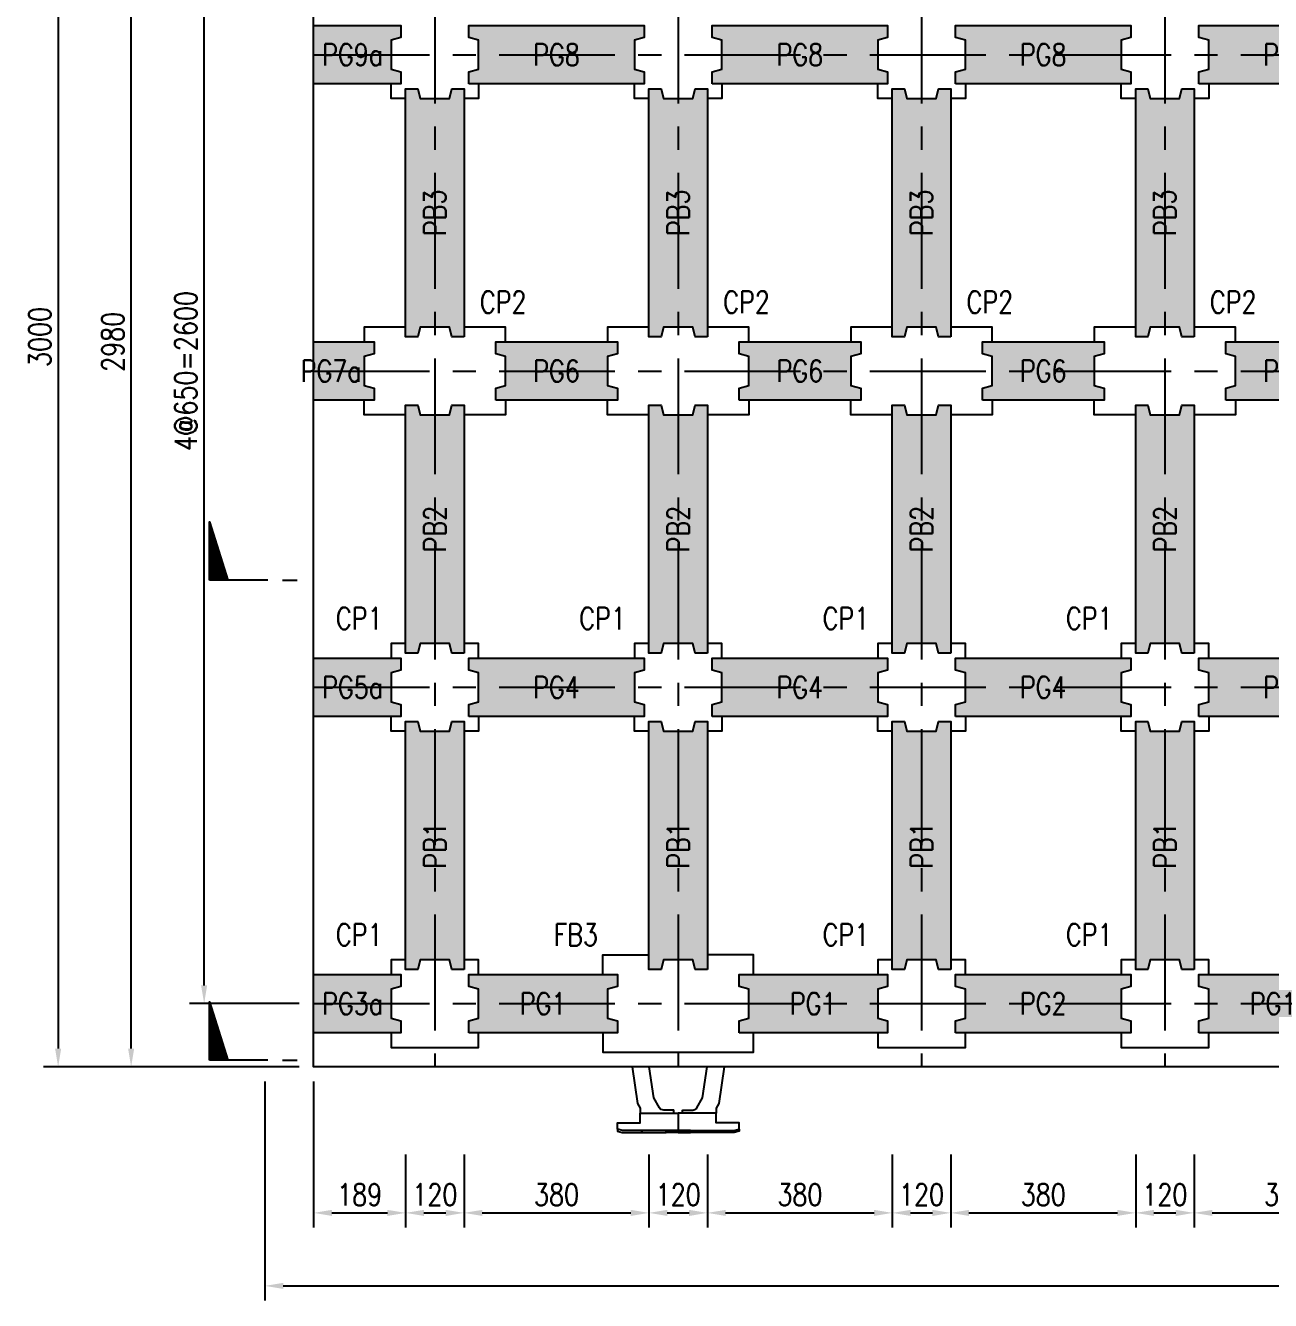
# Model space of a CAD drawing. Extents: x -3697 to 31808, y -9561 to -1274.
# Drawn here: x 14409 to 16967, y -6285 to -3665 of the extents above; entities that cross this region are included whole.
import ezdxf
from ezdxf.enums import TextEntityAlignment as Align

# ---------------------------------------------------------------- set-up
doc = ezdxf.new("R2010")
doc.units = 0
doc.header["$LTSCALE"] = 0.05
doc.linetypes.add('CENTER', pattern=[50.8, 31.75, -6.35, 6.35, -6.35])
doc.linetypes.add('DASHED', pattern=[19.05, 12.7, -6.35])
doc.layers.get('0').update_dxf_attribs({"linetype": 'CONTINUOUS'})
doc.layers.get('Defpoints').update_dxf_attribs({"linetype": 'CONTINUOUS'})
for name, color, linetype in [('DIM_03', 1, 'CONTINUOUS'), ('HB_0', 7, 'CONTINUOUS'), ('HB_DIM', 1, 'CONTINUOUS'), ('場鑄梁', 4, 'CONTINUOUS'), ('場鑄梁_虛線', 4, 'CONTINUOUS'), ('底圖', 7, 'CONTINUOUS'), ('防舷材', 7, 'CONTINUOUS'), ('預鑄梁', 7, 'CONTINUOUS'), ('預鑄梁_HATCH', 253, 'CONTINUOUS'), ('預鑄梁_TXT', 2, 'CONTINUOUS'), ('預鑄梁_外緣', 7, 'CONTINUOUS'), ('預鑄樁帽', 6, 'CONTINUOUS'), ('預鑄樁帽_TXT', 2, 'CONTINUOUS')]:
    doc.layers.add(name, color=color, linetype=linetype)
doc.layers.get('預鑄樁帽').off()
doc.styles.get("Standard").update_dxf_attribs({"font": 'ROMANS.shx', "width": 0.8, "bigfont": 'lchinap.shx'})
doc.styles.add('結構平面-V3$0$STANDARD', font='ROMANS', dxfattribs={"width": 0.8, "bigfont": 'LCHINA.shx'})
doc.dimstyles.new('150cm', dxfattribs={"dimscale": 15, "dimtxt": 3, "dimasz": 2.5, "dimexe": 2, "dimexo": 2, "dimgap": 1, "dimtad": 1, "dimdsep": 46, "dimtxsty": 'Standard', "dimcen": 0, "dimclrt": 2, "dimadec": 0, "dimazin": 0, "dimtfac": 1, "dimtix": 1, "dimtmove": 2, "dimatfit": 3, "dimfxl": 0, "dimtolj": 1, "dimtzin": 0, "dimarcsym": 0})

# ---------------------------------------------------------------- blocks, each defined once
blk = doc.blocks.new('*D51')
at = {"layer": 'Defpoints', "color": 0}
for p in [(14776.1, -3075.3), (15001.1, -3075.3), (15001.1, -5675.3)]:
    blk.add_point(p, dxfattribs=at)
at = {"layer": 'HB_DIM', "color": 0, "lineweight": -2}
for p, q in [((14971.1, -3075.3), (14746.1, -3075.3)), ((14776.1, -5637.8), (14776.1, -3112.8)), ((14971.1, -5675.3), (14746.1, -5675.3))]:
    blk.add_line(p, q, dxfattribs=at)
at = {"layer": 'HB_DIM', "color": 0}
for points in [[(14769.8, -3112.8), (14782.3, -3112.8), (14776.1, -3075.3)], [(14769.8, -5637.8), (14782.3, -5637.8), (14776.1, -5675.3)]]:
    blk.add_solid(points, dxfattribs=at)
at = {"layer": 'HB_DIM', "color": 2, "insert": (14738.6, -4375.3), "char_height": 45, "attachment_point": 5, "rotation": 90}
blk.add_mtext('\\A1;4@650=2600', dxfattribs=at)
blk = doc.blocks.new('*D53')
at = {"layer": 'Defpoints', "color": 0}
for p in [(14626.1, -2825.3), (15000.1, -2825.3), (15001.1, -5805.3)]:
    blk.add_point(p, dxfattribs=at)
at = {"layer": 'HB_DIM', "color": 0, "lineweight": -2}
for p, q in [((14970.1, -2825.3), (14596.1, -2825.3)), ((14626.1, -5767.8), (14626.1, -2862.8)), ((14971.1, -5805.3), (14596.1, -5805.3))]:
    blk.add_line(p, q, dxfattribs=at)
at = {"layer": 'HB_DIM', "color": 0}
for points in [[(14619.8, -2862.8), (14632.3, -2862.8), (14626.1, -2825.3)], [(14619.8, -5767.8), (14632.3, -5767.8), (14626.1, -5805.3)]]:
    blk.add_solid(points, dxfattribs=at)
at = {"layer": 'HB_DIM', "color": 2, "insert": (14588.6, -4315.3), "char_height": 45, "attachment_point": 5, "rotation": 90}
blk.add_mtext('\\A1;2980', dxfattribs=at)
blk = doc.blocks.new('*D55')
at = {"layer": 'Defpoints', "color": 0}
for p in [(15001.1, -2805.3), (14476.1, -5805.3), (15001.1, -5805.3)]:
    blk.add_point(p, dxfattribs=at)
at = {"layer": 'HB_DIM', "color": 0, "lineweight": -2}
for p, q in [((14971.1, -2805.3), (14446.1, -2805.3)), ((14476.1, -2842.8), (14476.1, -5767.8)), ((14971.1, -5805.3), (14446.1, -5805.3))]:
    blk.add_line(p, q, dxfattribs=at)
at = {"layer": 'HB_DIM', "color": 0}
for points in [[(14469.8, -2842.8), (14482.3, -2842.8), (14476.1, -2805.3)], [(14469.8, -5767.8), (14482.3, -5767.8), (14476.1, -5805.3)]]:
    blk.add_solid(points, dxfattribs=at)
at = {"layer": 'HB_DIM', "color": 2, "insert": (14438.6, -4305.3), "char_height": 45, "attachment_point": 5, "rotation": 90}
blk.add_mtext('\\A1;3000', dxfattribs=at)
blk = doc.blocks.new('*D136')
at = {"layer": 'Defpoints', "color": 0}
for p in [(15001.1, -5805.3), (15190.1, -5955.3), (15190.1, -6105.3)]:
    blk.add_point(p, dxfattribs=at)
at = {"layer": 'HB_DIM', "color": 0, "lineweight": -2}
for p, q in [((15001.1, -5835.3), (15001.1, -6135.3)), ((15190.1, -5985.3), (15190.1, -6135.3)), ((15038.6, -6105.3), (15152.6, -6105.3))]:
    blk.add_line(p, q, dxfattribs=at)
at = {"layer": 'HB_DIM', "color": 0}
for points in [[(15038.6, -6099.1), (15038.6, -6111.6), (15001.1, -6105.3)], [(15152.6, -6099.1), (15152.6, -6111.6), (15190.1, -6105.3)]]:
    blk.add_solid(points, dxfattribs=at)
at = {"layer": 'HB_DIM', "color": 2, "insert": (15095.6, -6067.8), "char_height": 45, "attachment_point": 5}
blk.add_mtext('\\A1;189', dxfattribs=at)
blk = doc.blocks.new('*D141')
at = {"layer": 'Defpoints', "color": 0}
for p in [(15190.1, -5955.3), (15310.1, -5955.3), (15310.1, -6105.3)]:
    blk.add_point(p, dxfattribs=at)
at = {"layer": 'HB_DIM', "color": 0, "lineweight": -2}
for p, q in [((15190.1, -5985.3), (15190.1, -6135.3)), ((15310.1, -5985.3), (15310.1, -6135.3)), ((15227.6, -6105.3), (15272.6, -6105.3))]:
    blk.add_line(p, q, dxfattribs=at)
at = {"layer": 'HB_DIM', "color": 0}
for points in [[(15227.6, -6099.1), (15227.6, -6111.6), (15190.1, -6105.3)], [(15272.6, -6099.1), (15272.6, -6111.6), (15310.1, -6105.3)]]:
    blk.add_solid(points, dxfattribs=at)
at = {"layer": 'HB_DIM', "color": 2, "insert": (15250.1, -6067.8), "char_height": 45, "attachment_point": 5}
blk.add_mtext('\\A1;120', dxfattribs=at)
blk = doc.blocks.new('*D142')
at = {"layer": 'Defpoints', "color": 0}
for p in [(15310.1, -5955.3), (15690.1, -5955.3), (15690.1, -6105.3)]:
    blk.add_point(p, dxfattribs=at)
at = {"layer": 'HB_DIM', "color": 0, "lineweight": -2}
for p, q in [((15310.1, -5985.3), (15310.1, -6135.3)), ((15690.1, -5985.3), (15690.1, -6135.3)), ((15347.6, -6105.3), (15652.6, -6105.3))]:
    blk.add_line(p, q, dxfattribs=at)
at = {"layer": 'HB_DIM', "color": 0}
for points in [[(15347.6, -6099.1), (15347.6, -6111.6), (15310.1, -6105.3)], [(15652.6, -6099.1), (15652.6, -6111.6), (15690.1, -6105.3)]]:
    blk.add_solid(points, dxfattribs=at)
at = {"layer": 'HB_DIM', "color": 2, "insert": (15500.1, -6067.8), "char_height": 45, "attachment_point": 5}
blk.add_mtext('\\A1;380', dxfattribs=at)
blk = doc.blocks.new('*D143')
at = {"layer": 'Defpoints', "color": 0}
for p in [(15690.1, -5955.3), (15810.1, -5955.3), (15810.1, -6105.3)]:
    blk.add_point(p, dxfattribs=at)
at = {"layer": 'HB_DIM', "color": 0, "lineweight": -2}
for p, q in [((15690.1, -5985.3), (15690.1, -6135.3)), ((15810.1, -5985.3), (15810.1, -6135.3)), ((15727.6, -6105.3), (15772.6, -6105.3))]:
    blk.add_line(p, q, dxfattribs=at)
at = {"layer": 'HB_DIM', "color": 0}
for points in [[(15727.6, -6099.1), (15727.6, -6111.6), (15690.1, -6105.3)], [(15772.6, -6099.1), (15772.6, -6111.6), (15810.1, -6105.3)]]:
    blk.add_solid(points, dxfattribs=at)
at = {"layer": 'HB_DIM', "color": 2, "insert": (15750.1, -6067.8), "char_height": 45, "attachment_point": 5}
blk.add_mtext('\\A1;120', dxfattribs=at)
blk = doc.blocks.new('*D144')
at = {"layer": 'Defpoints', "color": 0}
for p in [(15810.1, -5955.3), (16190.1, -5955.3), (16190.1, -6105.3)]:
    blk.add_point(p, dxfattribs=at)
at = {"layer": 'HB_DIM', "color": 0, "lineweight": -2}
for p, q in [((15810.1, -5985.3), (15810.1, -6135.3)), ((16190.1, -5985.3), (16190.1, -6135.3)), ((15847.6, -6105.3), (16152.6, -6105.3))]:
    blk.add_line(p, q, dxfattribs=at)
at = {"layer": 'HB_DIM', "color": 0}
for points in [[(15847.6, -6099.1), (15847.6, -6111.6), (15810.1, -6105.3)], [(16152.6, -6099.1), (16152.6, -6111.6), (16190.1, -6105.3)]]:
    blk.add_solid(points, dxfattribs=at)
at = {"layer": 'HB_DIM', "color": 2, "insert": (16000.1, -6067.8), "char_height": 45, "attachment_point": 5}
blk.add_mtext('\\A1;380', dxfattribs=at)
blk = doc.blocks.new('*D145')
at = {"layer": 'Defpoints', "color": 0}
for p in [(16190.1, -5955.3), (16310.1, -5955.3), (16310.1, -6105.3)]:
    blk.add_point(p, dxfattribs=at)
at = {"layer": 'HB_DIM', "color": 0, "lineweight": -2}
for p, q in [((16190.1, -5985.3), (16190.1, -6135.3)), ((16310.1, -5985.3), (16310.1, -6135.3)), ((16227.6, -6105.3), (16272.6, -6105.3))]:
    blk.add_line(p, q, dxfattribs=at)
at = {"layer": 'HB_DIM', "color": 0}
for points in [[(16227.6, -6099.1), (16227.6, -6111.6), (16190.1, -6105.3)], [(16272.6, -6099.1), (16272.6, -6111.6), (16310.1, -6105.3)]]:
    blk.add_solid(points, dxfattribs=at)
at = {"layer": 'HB_DIM', "color": 2, "insert": (16250.1, -6067.8), "char_height": 45, "attachment_point": 5}
blk.add_mtext('\\A1;120', dxfattribs=at)
blk = doc.blocks.new('*D146')
at = {"layer": 'Defpoints', "color": 0}
for p in [(16310.1, -5955.3), (16690.1, -5955.3), (16690.1, -6105.3)]:
    blk.add_point(p, dxfattribs=at)
at = {"layer": 'HB_DIM', "color": 0, "lineweight": -2}
for p, q in [((16310.1, -5985.3), (16310.1, -6135.3)), ((16690.1, -5985.3), (16690.1, -6135.3)), ((16347.6, -6105.3), (16652.6, -6105.3))]:
    blk.add_line(p, q, dxfattribs=at)
at = {"layer": 'HB_DIM', "color": 0}
for points in [[(16347.6, -6099.1), (16347.6, -6111.6), (16310.1, -6105.3)], [(16652.6, -6099.1), (16652.6, -6111.6), (16690.1, -6105.3)]]:
    blk.add_solid(points, dxfattribs=at)
at = {"layer": 'HB_DIM', "color": 2, "insert": (16500.1, -6067.8), "char_height": 45, "attachment_point": 5}
blk.add_mtext('\\A1;380', dxfattribs=at)
blk = doc.blocks.new('*D128')
at = {"layer": 'Defpoints', "color": 0}
for p in [(16690.1, -5955.3), (16810.1, -5955.3), (16810.1, -6105.3)]:
    blk.add_point(p, dxfattribs=at)
at = {"layer": 'HB_DIM', "color": 0, "lineweight": -2}
for p, q in [((16690.1, -5985.3), (16690.1, -6135.3)), ((16810.1, -5985.3), (16810.1, -6135.3)), ((16727.6, -6105.3), (16772.6, -6105.3))]:
    blk.add_line(p, q, dxfattribs=at)
at = {"layer": 'HB_DIM', "color": 0}
for points in [[(16727.6, -6099.1), (16727.6, -6111.6), (16690.1, -6105.3)], [(16772.6, -6099.1), (16772.6, -6111.6), (16810.1, -6105.3)]]:
    blk.add_solid(points, dxfattribs=at)
at = {"layer": 'HB_DIM', "color": 2, "insert": (16750.1, -6067.8), "char_height": 45, "attachment_point": 5}
blk.add_mtext('\\A1;120', dxfattribs=at)
blk = doc.blocks.new('*D129')
at = {"layer": 'Defpoints', "color": 0}
for p in [(16810.1, -5955.3), (17190.1, -5955.3), (17190.1, -6105.3)]:
    blk.add_point(p, dxfattribs=at)
at = {"layer": 'HB_DIM', "color": 0, "lineweight": -2}
for p, q in [((16810.1, -5985.3), (16810.1, -6135.3)), ((17190.1, -5985.3), (17190.1, -6135.3)), ((16847.6, -6105.3), (17152.6, -6105.3))]:
    blk.add_line(p, q, dxfattribs=at)
at = {"layer": 'HB_DIM', "color": 0}
for points in [[(16847.6, -6099.1), (16847.6, -6111.6), (16810.1, -6105.3)], [(17152.6, -6099.1), (17152.6, -6111.6), (17190.1, -6105.3)]]:
    blk.add_solid(points, dxfattribs=at)
at = {"layer": 'HB_DIM', "color": 2, "insert": (17000.1, -6067.8), "char_height": 45, "attachment_point": 5}
blk.add_mtext('\\A1;380', dxfattribs=at)
blk = doc.blocks.new('*D127')
at = {"layer": 'Defpoints', "color": 0}
for p in [(14901.1, -5805.3), (19399.1, -5805.3), (19399.1, -6255.3)]:
    blk.add_point(p, dxfattribs=at)
at = {"layer": 'HB_DIM', "color": 0, "lineweight": -2}
for p, q in [((14901.1, -5835.3), (14901.1, -6285.3)), ((19399.1, -5835.3), (19399.1, -6285.3)), ((14938.6, -6255.3), (19361.6, -6255.3))]:
    blk.add_line(p, q, dxfattribs=at)
at = {"layer": 'HB_DIM', "color": 0}
for points in [[(14938.6, -6249.1), (14938.6, -6261.6), (14901.1, -6255.3)], [(19361.6, -6249.1), (19361.6, -6261.6), (19399.1, -6255.3)]]:
    blk.add_solid(points, dxfattribs=at)
at = {"layer": 'HB_DIM', "color": 2, "insert": (17150.1, -6217.8), "char_height": 45, "attachment_point": 5}
blk.add_mtext('\\A1;4498', dxfattribs=at)
blk = doc.blocks.new('HP1250-flat-1')
at = {"color": 7, "linetype": 'Continuous'}
for points in [[(-0.947, 1.35), (-0.838, 0.601), (-0.78, 0.5), (-0.78, 0.4)], [(0.947, 1.35), (0.838, 0.601), (0.78, 0.5), (0.78, 0.4)]]:
    blk.add_lwpolyline(points, dxfattribs=at)
for points in [[(-0.09, 0.4), (-0.09, 0.457, 0.414214), (-0.095, 0.462), (-0.298, 0.462, -0.272631), (-0.385, 0.512), (-0.5, 0.715), (-0.594, 1.35)], [(0.09, 0.4), (0.09, 0.457, -0.414214), (0.095, 0.462), (0.298, 0.462, 0.272631), (0.385, 0.512), (0.5, 0.715), (0.594, 1.35)]]:
    blk.add_lwpolyline(points, format="xyb", dxfattribs=at)
for points in [[(0, 0.4), (0, 0.04), (-1.144, 0.04), (-1.25, 0.072), (-1.25, 0.2), (-0.78, 0.2), (-0.78, 0.4)], [(0, 0.4), (0, 0.04), (1.144, 0.04), (1.25, 0.072), (1.25, 0.2), (0.78, 0.2), (0.78, 0.4)], [(-1.15, 0), (-0.75, 0), (-0.75, 0.04), (-1.144, 0.04), (-1.25, 0.072), (-1.25, 0.03)], [(-0.75, 0.04), (-0.75, 0), (-0.25, 0), (-0.25, 0.04)], [(0, 0.04), (0, 0), (-0.25, 0), (-0.25, 0.04)], [(0, 0.04), (0, 0), (0.25, 0), (0.25, 0.04)], [(0.75, 0.04), (0.75, 0), (0.25, 0), (0.25, 0.04)], [(1.15, 0), (0.75, 0), (0.75, 0.04), (1.144, 0.04), (1.25, 0.072), (1.25, 0.03)]]:
    blk.add_lwpolyline(points, close=True, dxfattribs=at)
blk = doc.blocks.new('PG1')
at = {"layer": '預鑄梁_HATCH'}
blk.add_hatch(color=256, dxfattribs=at).paths.add_polyline_path([(0, 25), (0, 0), (305, 0), (305, 25), (285, 30), (285, 90), (305, 95), (305, 120), (0, 120), (0, 95), (20, 90), (20, 30)])
at = {"layer": '預鑄梁', "linetype": 'DASHED', "ltscale": 50}
blk.add_lwpolyline([(0, 0), (0, 25), (20, 30), (20, 90), (0, 95), (0, 120), (305, 120), (305, 95), (285, 90), (285, 30), (305, 25), (305, 0), (0, 0)], dxfattribs=at)
at = {"layer": '預鑄梁_外緣'}
blk.add_lwpolyline([(0, 0), (0, 25), (20, 30), (20, 90), (0, 95), (0, 120), (305, 120), (305, 95), (285, 90), (285, 30), (305, 25), (305, 0), (0, 0)], dxfattribs=at)
at = {"layer": '預鑄梁_TXT', "linetype": 'Continuous', "style": '結構平面-V3$0$STANDARD', "width": 0.8}
blk.add_text('PG1', height=45, rotation=0, dxfattribs=at).set_placement((152.5, 60), align=Align.MIDDLE)
blk = doc.blocks.new('PG2')
at = {"layer": '預鑄梁_HATCH'}
blk.add_hatch(color=256, dxfattribs=at).paths.add_polyline_path([(0, 25), (0, 0), (360, 0), (360, 25), (340, 30), (340, 90), (360, 95), (360, 120), (0, 120), (0, 95), (20, 90), (20, 30)])
at = {"layer": '預鑄梁', "linetype": 'DASHED', "ltscale": 50}
blk.add_lwpolyline([(0, 0), (0, 25), (20, 30), (20, 90), (0, 95), (0, 120), (360, 120), (360, 95), (340, 90), (340, 30), (360, 25), (360, 0), (0, 0)], dxfattribs=at)
at = {"layer": '預鑄梁_外緣'}
blk.add_lwpolyline([(0, 0), (0, 25), (20, 30), (20, 90), (0, 95), (0, 120), (360, 120), (360, 95), (340, 90), (340, 30), (360, 25), (360, 0), (0, 0)], dxfattribs=at)
at = {"layer": '預鑄梁_TXT', "linetype": 'Continuous', "style": '結構平面-V3$0$STANDARD', "width": 0.8}
blk.add_text('PG2', height=45, rotation=0, dxfattribs=at).set_placement((180, 60), align=Align.MIDDLE)
blk = doc.blocks.new('PG3a')
at = {"layer": '預鑄梁_HATCH'}
blk.add_hatch(color=256, dxfattribs=at).paths.add_polyline_path([(0, 120), (0, 0), (179, 0), (179, 25), (159, 30), (159, 90), (179, 95), (179, 120)])
at = {"layer": '預鑄梁', "linetype": 'DASHED', "ltscale": 50}
blk.add_lwpolyline([(0, 0), (0, 120), (179, 120), (179, 95), (159, 90), (159, 30), (179, 25), (179, 0)], close=True, dxfattribs=at)
at = {"layer": '預鑄梁_外緣'}
blk.add_lwpolyline([(0, 0), (0, 120), (179, 120), (179, 95), (159, 90), (159, 30), (179, 25), (179, 0)], close=True, dxfattribs=at)
at = {"layer": '預鑄梁_TXT', "linetype": 'Continuous', "style": '結構平面-V3$0$STANDARD', "width": 0.8}
blk.add_text('PG3a', height=45, rotation=0, dxfattribs=at).set_placement((80.1, 60), align=Align.MIDDLE)
blk = doc.blocks.new('PG4')
at = {"layer": '預鑄梁_HATCH'}
blk.add_hatch(color=256, dxfattribs=at).paths.add_polyline_path([(0, 25), (0, 0), (360, 0), (360, 25), (340, 30), (340, 90), (360, 95), (360, 120), (0, 120), (0, 95), (20, 90), (20, 30)])
at = {"layer": '預鑄梁', "linetype": 'DASHED', "ltscale": 50}
blk.add_lwpolyline([(0, 0), (0, 25), (20, 30), (20, 90), (0, 95), (0, 120), (360, 120), (360, 95), (340, 90), (340, 30), (360, 25), (360, 0), (0, 0)], dxfattribs=at)
at = {"layer": '預鑄梁_外緣'}
blk.add_lwpolyline([(0, 0), (0, 25), (20, 30), (20, 90), (0, 95), (0, 120), (360, 120), (360, 95), (340, 90), (340, 30), (360, 25), (360, 0), (0, 0)], dxfattribs=at)
at = {"layer": '預鑄梁_TXT', "linetype": 'Continuous', "style": '結構平面-V3$0$STANDARD', "width": 0.8}
blk.add_text('PG4', height=45, rotation=0, dxfattribs=at).set_placement((180, 60), align=Align.MIDDLE)
blk = doc.blocks.new('PG5a')
at = {"layer": '預鑄梁_HATCH'}
blk.add_hatch(color=256, dxfattribs=at).paths.add_polyline_path([(0, 120), (0, 0), (179, 0), (179, 25), (159, 30), (159, 90), (179, 95), (179, 120)])
at = {"layer": '預鑄梁', "linetype": 'DASHED', "ltscale": 50}
blk.add_lwpolyline([(0, 0), (0, 120), (179, 120), (179, 95), (159, 90), (159, 30), (179, 25), (179, 0)], close=True, dxfattribs=at)
at = {"layer": '預鑄梁_外緣'}
blk.add_lwpolyline([(0, 0), (0, 120), (179, 120), (179, 95), (159, 90), (159, 30), (179, 25), (179, 0)], close=True, dxfattribs=at)
at = {"layer": '預鑄梁_TXT', "linetype": 'Continuous', "style": '結構平面-V3$0$STANDARD', "width": 0.8}
blk.add_text('PG5a', height=45, rotation=0, dxfattribs=at).set_placement((80.1, 60), align=Align.MIDDLE)
blk = doc.blocks.new('PG6')
at = {"layer": '預鑄梁_HATCH'}
blk.add_hatch(color=256, dxfattribs=at).paths.add_polyline_path([(250, 0), (250, 25), (230, 30), (230, 90), (250, 95), (250, 120), (0, 120), (0, 95), (20, 90), (20, 30), (0, 25), (0, 0)])
at = {"layer": '預鑄梁', "linetype": 'DASHED', "ltscale": 50}
blk.add_lwpolyline([(0, 0), (0, 25), (20, 30), (20, 90), (0, 95), (0, 120), (250, 120), (250, 95), (230, 90), (230, 30), (250, 25), (250, 0), (0, 0)], dxfattribs=at)
at = {"layer": '預鑄梁_外緣'}
blk.add_lwpolyline([(0, 0), (0, 25), (20, 30), (20, 90), (0, 95), (0, 120), (250, 120), (250, 95), (230, 90), (230, 30), (250, 25), (250, 0), (0, 0)], dxfattribs=at)
at = {"layer": '預鑄梁_TXT', "linetype": 'Continuous', "style": '結構平面-V3$0$STANDARD', "width": 0.8}
blk.add_text('PG6', height=45, rotation=0, dxfattribs=at).set_placement((125, 60), align=Align.MIDDLE)
blk = doc.blocks.new('PG7a')
at = {"layer": '預鑄梁_HATCH'}
blk.add_hatch(color=256, dxfattribs=at).paths.add_polyline_path([(0, 120), (0, 0), (124, 0), (124, 25), (104, 30), (104, 90), (124, 95), (124, 120)])
at = {"layer": '預鑄梁', "linetype": 'DASHED', "ltscale": 50}
blk.add_lwpolyline([(0, 0), (0, 120), (124, 120), (124, 95), (104, 90), (104, 30), (124, 25), (124, 0)], close=True, dxfattribs=at)
at = {"layer": '預鑄梁_外緣'}
blk.add_lwpolyline([(0, 0), (0, 120), (124, 120), (124, 95), (104, 90), (104, 30), (124, 25), (124, 0)], close=True, dxfattribs=at)
at = {"layer": '預鑄梁_TXT', "linetype": 'Continuous', "style": '結構平面-V3$0$STANDARD', "width": 0.8}
blk.add_text('PG7a', height=45, rotation=0, dxfattribs=at).set_placement((36.1, 60), align=Align.MIDDLE)
blk = doc.blocks.new('PG8')
at = {"layer": '預鑄梁_HATCH'}
blk.add_hatch(color=256, dxfattribs=at).paths.add_polyline_path([(0, 25), (0, 0), (360, 0), (360, 25), (340, 30), (340, 90), (360, 95), (360, 120), (0, 120), (0, 95), (20, 90), (20, 30)])
at = {"layer": '預鑄梁', "linetype": 'DASHED', "ltscale": 50}
blk.add_lwpolyline([(0, 0), (0, 25), (20, 30), (20, 90), (0, 95), (0, 120), (360, 120), (360, 95), (340, 90), (340, 30), (360, 25), (360, 0), (0, 0)], dxfattribs=at)
at = {"layer": '預鑄梁_外緣'}
blk.add_lwpolyline([(0, 0), (0, 25), (20, 30), (20, 90), (0, 95), (0, 120), (360, 120), (360, 95), (340, 90), (340, 30), (360, 25), (360, 0), (0, 0)], dxfattribs=at)
at = {"layer": '預鑄梁_TXT', "linetype": 'Continuous', "style": '結構平面-V3$0$STANDARD', "width": 0.8}
blk.add_text('PG8', height=45, rotation=0, dxfattribs=at).set_placement((180, 60), align=Align.MIDDLE)
blk = doc.blocks.new('PG9a')
at = {"layer": '預鑄梁_HATCH'}
blk.add_hatch(color=256, dxfattribs=at).paths.add_polyline_path([(0, 120), (0, 0), (179, 0), (179, 25), (159, 30), (159, 90), (179, 95), (179, 120)])
at = {"layer": '預鑄梁', "linetype": 'DASHED', "ltscale": 50}
blk.add_lwpolyline([(0, 0), (0, 120), (179, 120), (179, 95), (159, 90), (159, 30), (179, 25), (179, 0)], close=True, dxfattribs=at)
at = {"layer": '預鑄梁_外緣'}
blk.add_lwpolyline([(0, 0), (0, 120), (179, 120), (179, 95), (159, 90), (159, 30), (179, 25), (179, 0)], close=True, dxfattribs=at)
at = {"layer": '預鑄梁_TXT', "linetype": 'Continuous', "style": '結構平面-V3$0$STANDARD', "width": 0.8}
blk.add_text('PG9a', height=45, rotation=0, dxfattribs=at).set_placement((80.1, 60), align=Align.MIDDLE)
blk = doc.blocks.new('PB1')
at = {"layer": '預鑄梁_HATCH'}
blk.add_hatch(color=256, dxfattribs=at).paths.add_polyline_path([(-25, 0), (0, 0), (0, 510), (-25, 510), (-30, 490), (-90, 490), (-95, 510), (-120, 510), (-120, 0), (-95, 0), (-90, 20), (-30, 20)])
at = {"layer": '預鑄梁', "linetype": 'DASHED', "ltscale": 50}
blk.add_lwpolyline([(0, 0), (-25, 0), (-30, 20), (-90, 20), (-95, 0), (-120, 0), (-120, 510), (-95, 510), (-90, 490), (-30, 490), (-25, 510), (0, 510), (0, 0)], dxfattribs=at)
at = {"layer": '預鑄梁_外緣'}
blk.add_lwpolyline([(0, 0), (-25, 0), (-30, 20), (-90, 20), (-95, 0), (-120, 0), (-120, 510), (-95, 510), (-90, 490), (-30, 490), (-25, 510), (0, 510), (0, 0)], dxfattribs=at)
at = {"layer": '預鑄梁_TXT', "linetype": 'Continuous', "style": '結構平面-V3$0$STANDARD', "width": 0.8}
blk.add_text('PB1', height=45, rotation=90, dxfattribs=at).set_placement((-60, 255), align=Align.MIDDLE)
blk = doc.blocks.new('PB2')
at = {"layer": '預鑄梁_HATCH'}
blk.add_hatch(color=256, dxfattribs=at).paths.add_polyline_path([(-25, 0), (0, 0), (0, 510), (-25, 510), (-30, 490), (-90, 490), (-95, 510), (-120, 510), (-120, 0), (-95, 0), (-90, 20), (-30, 20)])
at = {"layer": '預鑄梁', "linetype": 'DASHED', "ltscale": 50}
blk.add_lwpolyline([(0, 0), (-25, 0), (-30, 20), (-90, 20), (-95, 0), (-120, 0), (-120, 510), (-95, 510), (-90, 490), (-30, 490), (-25, 510), (0, 510), (0, 0)], dxfattribs=at)
at = {"layer": '預鑄梁_外緣'}
blk.add_lwpolyline([(0, 0), (-25, 0), (-30, 20), (-90, 20), (-95, 0), (-120, 0), (-120, 510), (-95, 510), (-90, 490), (-30, 490), (-25, 510), (0, 510), (0, 0)], dxfattribs=at)
at = {"layer": '預鑄梁_TXT', "linetype": 'Continuous', "style": '結構平面-V3$0$STANDARD', "width": 0.8}
blk.add_text('PB2', height=45, rotation=90, dxfattribs=at).set_placement((-60, 255), align=Align.MIDDLE)
blk = doc.blocks.new('PB3')
at = {"layer": '預鑄梁_HATCH'}
blk.add_hatch(color=256, dxfattribs=at).paths.add_polyline_path([(-25, 0), (0, 0), (0, 510), (-25, 510), (-30, 490), (-90, 490), (-95, 510), (-120, 510), (-120, 0), (-95, 0), (-90, 20), (-30, 20)])
at = {"layer": '預鑄梁', "linetype": 'DASHED', "ltscale": 50}
blk.add_lwpolyline([(0, 0), (-25, 0), (-30, 20), (-90, 20), (-95, 0), (-120, 0), (-120, 510), (-95, 510), (-90, 490), (-30, 490), (-25, 510), (0, 510), (0, 0)], dxfattribs=at)
at = {"layer": '預鑄梁_外緣'}
blk.add_lwpolyline([(0, 0), (-25, 0), (-30, 20), (-90, 20), (-95, 0), (-120, 0), (-120, 510), (-95, 510), (-90, 490), (-30, 490), (-25, 510), (0, 510), (0, 0)], dxfattribs=at)
at = {"layer": '預鑄梁_TXT', "linetype": 'Continuous', "style": '結構平面-V3$0$STANDARD', "width": 0.8}
blk.add_text('PB3', height=45, rotation=90, dxfattribs=at).set_placement((-60, 255), align=Align.MIDDLE)
blk = doc.blocks.new('CP1')
at = {"layer": '預鑄樁帽_TXT', "linetype": 'Continuous', "width": 0.8}
blk.add_text('CP1', height=45, dxfattribs=at).set_placement((-255.3, 241.6), align=Align.MIDDLE)
blk = doc.blocks.new('FB3')
at = {"layer": '預鑄樁帽_TXT', "linetype": 'Continuous', "width": 0.8}
blk.add_text('FB3', height=45, dxfattribs=at).set_placement((-365.3, 241.6), align=Align.MIDDLE)
blk = doc.blocks.new('CP2')
at = {"layer": '預鑄樁帽_TXT', "linetype": 'Continuous', "width": 0.8}
blk.add_text('CP2', height=45, dxfattribs=at).set_placement((-14.5, 241.6), align=Align.MIDDLE)
blk = doc.blocks.new('*X332')
at = {"color": 0, "linetype": 'Continuous'}
for p, q in [((82.36, 269.21), (83.91, 270.77)), ((82.53, 269.21), (84.17, 270.85)), ((82.71, 269.21), (84.43, 270.93)), ((82.89, 269.21), (84.69, 271.01)), ((83.06, 269.21), (84.94, 271.09)), ((83.24, 269.21), (85.2, 271.17)), ((83.42, 269.21), (85.46, 271.25)), ((83.59, 269.21), (85.71, 271.33)), ((83.77, 269.21), (85.97, 271.41)), ((83.95, 269.21), (86.23, 271.49)), ((84.12, 269.21), (86.49, 271.57)), ((84.3, 269.21), (86.74, 271.65)), ((84.48, 269.21), (86.93, 271.66)), ((84.65, 269.21), (86.93, 271.48)), ((84.83, 269.21), (86.93, 271.31)), ((85.01, 269.21), (86.93, 271.13)), ((85.19, 269.21), (86.93, 270.95)), ((85.36, 269.21), (86.93, 270.78)), ((79, 269.21), (79.03, 269.24)), ((79.17, 269.21), (79.29, 269.32)), ((79.35, 269.21), (79.54, 269.4)), ((79.53, 269.21), (79.8, 269.48)), ((79.71, 269.21), (80.06, 269.56)), ((79.88, 269.21), (80.31, 269.64)), ((80.06, 269.21), (80.57, 269.72)), ((80.24, 269.21), (80.83, 269.8)), ((80.41, 269.21), (81.09, 269.88)), ((80.59, 269.21), (81.34, 269.96)), ((80.77, 269.21), (81.6, 270.04)), ((80.94, 269.21), (81.86, 270.12)), ((81.12, 269.21), (82.11, 270.2)), ((81.3, 269.21), (82.37, 270.29)), ((81.47, 269.21), (82.63, 270.37)), ((81.65, 269.21), (82.89, 270.45)), ((81.83, 269.21), (83.14, 270.53)), ((82, 269.21), (83.4, 270.61)), ((82.18, 269.21), (83.66, 270.69)), ((85.54, 269.21), (86.93, 270.6)), ((85.72, 269.21), (86.93, 270.42)), ((85.89, 269.21), (86.93, 270.25)), ((86.07, 269.21), (86.93, 270.07)), ((86.25, 269.21), (86.93, 269.89)), ((86.42, 269.21), (86.93, 269.72)), ((86.6, 269.21), (86.93, 269.54)), ((86.78, 269.21), (86.93, 269.36))]:
    blk.add_line(p, q, dxfattribs=at)
blk = doc.blocks.new('SEND-n')
at = {"color": 3}
for p, q in [((8, 0), (0, 0)), ((10, 0), (12, 0))]:
    blk.add_line(p, q, dxfattribs=at)
at = {"color": 2, "linetype": 'Continuous'}
blk.add_lwpolyline([(0, 0), (0, 8), (2.5, 0)], close=True, dxfattribs=at)
at = {"color": 2, "linetype": 'Continuous', "rotation": 270}
blk.add_blockref('*X332', (-269.21, 86.93), dxfattribs=at)
blk = doc.blocks.new('碼頭結構總配置圖')
at = {"layer": '場鑄梁'}
for points in [[(15190.1, -3815.3), (15160.1, -3815.3), (15160.1, -3785.3)], [(15340.1, -3785.3), (15340.1, -3815.3), (15310.1, -3815.3)], [(15690.1, -3815.3), (15660.1, -3815.3), (15660.1, -3785.3)], [(15840.1, -3785.3), (15840.1, -3815.3), (15810.1, -3815.3)], [(16190.1, -3815.3), (16160.1, -3815.3), (16160.1, -3785.3)], [(16340.1, -3785.3), (16340.1, -3815.3), (16310.1, -3815.3)], [(16690.1, -3815.3), (16660.1, -3815.3), (16660.1, -3785.3)], [(16840.1, -3785.3), (16840.1, -3815.3), (16810.1, -3815.3)], [(15190.1, -4285.3), (15105.1, -4285.3), (15105.1, -4315.3)], [(15395.1, -4315.3), (15395.1, -4285.3), (15310.1, -4285.3)], [(15690.1, -4285.3), (15605.1, -4285.3), (15605.1, -4315.3)], [(15895.1, -4315.3), (15895.1, -4285.3), (15810.1, -4285.3)], [(16190.1, -4285.3), (16105.1, -4285.3), (16105.1, -4315.3)], [(16395.1, -4315.3), (16395.1, -4285.3), (16310.1, -4285.3)], [(16690.1, -4285.3), (16605.1, -4285.3), (16605.1, -4315.3)], [(16895.1, -4315.3), (16895.1, -4285.3), (16810.1, -4285.3)], [(15190.1, -4465.3), (15105.1, -4465.3), (15105.1, -4435.3)], [(15395.1, -4435.3), (15395.1, -4465.3), (15310.1, -4465.3)], [(15690.1, -4465.3), (15605.1, -4465.3), (15605.1, -4435.3)], [(15895.1, -4435.3), (15895.1, -4465.3), (15810.1, -4465.3)], [(16190.1, -4465.3), (16105.1, -4465.3), (16105.1, -4435.3)], [(16395.1, -4435.3), (16395.1, -4465.3), (16310.1, -4465.3)], [(16690.1, -4465.3), (16605.1, -4465.3), (16605.1, -4435.3)], [(16895.1, -4435.3), (16895.1, -4465.3), (16810.1, -4465.3)], [(15190.1, -4935.3), (15160.1, -4935.3), (15160.1, -4965.3)], [(15340.1, -4965.3), (15340.1, -4935.3), (15310.1, -4935.3)], [(15690.1, -4935.3), (15660.1, -4935.3), (15660.1, -4965.3)], [(15840.1, -4965.3), (15840.1, -4935.3), (15810.1, -4935.3)], [(16190.1, -4935.3), (16160.1, -4935.3), (16160.1, -4965.3)], [(16340.1, -4965.3), (16340.1, -4935.3), (16310.1, -4935.3)], [(16690.1, -4935.3), (16660.1, -4935.3), (16660.1, -4965.3)], [(16840.1, -4965.3), (16840.1, -4935.3), (16810.1, -4935.3)], [(15190.1, -5115.3), (15160.1, -5115.3), (15160.1, -5085.3)], [(15340.1, -5085.3), (15340.1, -5115.3), (15310.1, -5115.3)], [(15690.1, -5115.3), (15660.1, -5115.3), (15660.1, -5085.3)], [(15840.1, -5085.3), (15840.1, -5115.3), (15810.1, -5115.3)], [(16190.1, -5115.3), (16160.1, -5115.3), (16160.1, -5085.3)], [(16340.1, -5085.3), (16340.1, -5115.3), (16310.1, -5115.3)], [(16690.1, -5115.3), (16660.1, -5115.3), (16660.1, -5085.3)], [(16840.1, -5085.3), (16840.1, -5115.3), (16810.1, -5115.3)], [(15595.1, -5615.3), (15595.1, -5575.3), (15690.1, -5575.3)], [(15905.1, -5615.3), (15905.1, -5575.3), (15810.1, -5575.3)], [(15190.1, -5585.3), (15160.1, -5585.3), (15160.1, -5615.3)], [(15340.1, -5615.3), (15340.1, -5585.3), (15310.1, -5585.3)], [(16190.1, -5585.3), (16160.1, -5585.3), (16160.1, -5615.3)], [(16340.1, -5615.3), (16340.1, -5585.3), (16310.1, -5585.3)], [(16690.1, -5585.3), (16660.1, -5585.3), (16660.1, -5615.3)], [(16840.1, -5615.3), (16840.1, -5585.3), (16810.1, -5585.3)], [(15160.1, -5735.3), (15160.1, -5765.3), (15340.1, -5765.3), (15340.1, -5735.3)], [(15595.1, -5735.3), (15595.1, -5775.3), (15905.1, -5775.3), (15905.1, -5735.3)], [(16160.1, -5735.3), (16160.1, -5765.3), (16340.1, -5765.3), (16340.1, -5735.3)], [(16660.1, -5735.3), (16660.1, -5765.3), (16840.1, -5765.3), (16840.1, -5735.3)]]:
    blk.add_lwpolyline(points, dxfattribs=at)
at = {"layer": '場鑄梁_虛線', "linetype": 'DASHED', "ltscale": 50}
for points in [[(15190.1, -3815.3), (15160.1, -3815.3), (15160.1, -3785.3)], [(15340.1, -3785.3), (15340.1, -3815.3), (15310.1, -3815.3)], [(15690.1, -3815.3), (15660.1, -3815.3), (15660.1, -3785.3)], [(15840.1, -3785.3), (15840.1, -3815.3), (15810.1, -3815.3)], [(16190.1, -3815.3), (16160.1, -3815.3), (16160.1, -3785.3)], [(16340.1, -3785.3), (16340.1, -3815.3), (16310.1, -3815.3)], [(16690.1, -3815.3), (16660.1, -3815.3), (16660.1, -3785.3)], [(16840.1, -3785.3), (16840.1, -3815.3), (16810.1, -3815.3)], [(15190.1, -4285.3), (15105.1, -4285.3), (15105.1, -4315.3)], [(15395.1, -4315.3), (15395.1, -4285.3), (15310.1, -4285.3)], [(15690.1, -4285.3), (15605.1, -4285.3), (15605.1, -4315.3)], [(15895.1, -4315.3), (15895.1, -4285.3), (15810.1, -4285.3)], [(16190.1, -4285.3), (16105.1, -4285.3), (16105.1, -4315.3)], [(16395.1, -4315.3), (16395.1, -4285.3), (16310.1, -4285.3)], [(16690.1, -4285.3), (16605.1, -4285.3), (16605.1, -4315.3)], [(16895.1, -4315.3), (16895.1, -4285.3), (16810.1, -4285.3)], [(15190.1, -4465.3), (15105.1, -4465.3), (15105.1, -4435.3)], [(15395.1, -4435.3), (15395.1, -4465.3), (15310.1, -4465.3)], [(15690.1, -4465.3), (15605.1, -4465.3), (15605.1, -4435.3)], [(15895.1, -4435.3), (15895.1, -4465.3), (15810.1, -4465.3)], [(16190.1, -4465.3), (16105.1, -4465.3), (16105.1, -4435.3)], [(16395.1, -4435.3), (16395.1, -4465.3), (16310.1, -4465.3)], [(16690.1, -4465.3), (16605.1, -4465.3), (16605.1, -4435.3)], [(16895.1, -4435.3), (16895.1, -4465.3), (16810.1, -4465.3)], [(15190.1, -4935.3), (15160.1, -4935.3), (15160.1, -4965.3)], [(15340.1, -4965.3), (15340.1, -4935.3), (15310.1, -4935.3)], [(15690.1, -4935.3), (15660.1, -4935.3), (15660.1, -4965.3)], [(15840.1, -4965.3), (15840.1, -4935.3), (15810.1, -4935.3)], [(16190.1, -4935.3), (16160.1, -4935.3), (16160.1, -4965.3)], [(16340.1, -4965.3), (16340.1, -4935.3), (16310.1, -4935.3)], [(16690.1, -4935.3), (16660.1, -4935.3), (16660.1, -4965.3)], [(16840.1, -4965.3), (16840.1, -4935.3), (16810.1, -4935.3)], [(15190.1, -5115.3), (15160.1, -5115.3), (15160.1, -5085.3)], [(15340.1, -5085.3), (15340.1, -5115.3), (15310.1, -5115.3)], [(15690.1, -5115.3), (15660.1, -5115.3), (15660.1, -5085.3)], [(15840.1, -5085.3), (15840.1, -5115.3), (15810.1, -5115.3)], [(16190.1, -5115.3), (16160.1, -5115.3), (16160.1, -5085.3)], [(16340.1, -5085.3), (16340.1, -5115.3), (16310.1, -5115.3)], [(16690.1, -5115.3), (16660.1, -5115.3), (16660.1, -5085.3)], [(16840.1, -5085.3), (16840.1, -5115.3), (16810.1, -5115.3)], [(15595.1, -5615.3), (15595.1, -5575.3), (15690.1, -5575.3)], [(15905.1, -5615.3), (15905.1, -5575.3), (15810.1, -5575.3)], [(15190.1, -5585.3), (15160.1, -5585.3), (15160.1, -5615.3)], [(15340.1, -5615.3), (15340.1, -5585.3), (15310.1, -5585.3)], [(16190.1, -5585.3), (16160.1, -5585.3), (16160.1, -5615.3)], [(16340.1, -5615.3), (16340.1, -5585.3), (16310.1, -5585.3)], [(16690.1, -5585.3), (16660.1, -5585.3), (16660.1, -5615.3)], [(16840.1, -5615.3), (16840.1, -5585.3), (16810.1, -5585.3)], [(15160.1, -5735.3), (15160.1, -5765.3), (15340.1, -5765.3), (15340.1, -5735.3)], [(15595.1, -5735.3), (15595.1, -5775.3), (15905.1, -5775.3), (15905.1, -5735.3)], [(16160.1, -5735.3), (16160.1, -5765.3), (16340.1, -5765.3), (16340.1, -5735.3)], [(16660.1, -5735.3), (16660.1, -5765.3), (16840.1, -5765.3), (16840.1, -5735.3)]]:
    blk.add_lwpolyline(points, dxfattribs=at)
at = {"layer": '底圖', "linetype": 'CENTER', "ltscale": 15}
blk.add_line((15000.1, -2825.3), (15000.1, -5805.3), dxfattribs=at)
at = {"layer": '底圖', "color": 252, "linetype": 'CENTER', "ltscale": 150}
for p, q in [((15250.1, -2825.3), (15250.1, -5805.3)), ((15750.1, -2825.3), (15750.1, -5805.3)), ((16250.1, -2825.3), (16250.1, -5805.3)), ((16750.1, -2825.3), (16750.1, -5805.3)), ((15001.1, -3725.3), (19500.1, -3725.3)), ((15001.1, -4375.3), (19500.1, -4375.3)), ((15001.1, -5025.3), (19500.1, -5025.3)), ((15001.1, -5675.3), (19500.1, -5675.3))]:
    blk.add_line(p, q, dxfattribs=at)
at = {"layer": '底圖', "color": 4, "linetype": 'Continuous'}
blk.add_lwpolyline([(19499.1, -2825.3), (19499.1, -5805.3), (15001.1, -5805.3), (15001.1, -2825.3), (19499.1, -2825.3)], dxfattribs=at)
at = {"layer": 'DIM_03', "linetype": 'Continuous', "xscale": 14.99999999999999, "yscale": 14.99999999999999, "zscale": 14.99999999999999, "rotation": 8.609491416906192e-07}
for p in [(14787.2, -4805.3), (14787.2, -5791.4)]:
    blk.add_blockref('SEND-n', p, dxfattribs=at)
at = {"layer": '防舷材', "xscale": 100, "yscale": 100, "zscale": 100}
blk.add_blockref('HP1250-flat-1', (15750.1, -5940.3), dxfattribs=at)
at = {"layer": '預鑄梁'}
for name, p in [('PG9a', (15001.1, -3785.3)), ('PG8', (15320.1, -3785.3)), ('PG8', (15820.1, -3785.3)), ('PG8', (16320.1, -3785.3)), ('PG8', (16820.1, -3785.3)), ('PB3', (15310.1, -4305.3)), ('PB3', (15810.1, -4305.3)), ('PB3', (16310.1, -4305.3)), ('PB3', (16810.1, -4305.3)), ('PG7a', (15001.1, -4435.3)), ('PG6', (15375.1, -4435.3)), ('PG6', (15875.1, -4435.3)), ('PG6', (16375.1, -4435.3)), ('PG6', (16875.1, -4435.3)), ('PB2', (15310.1, -4955.3)), ('PB2', (15810.1, -4955.3)), ('PB2', (16310.1, -4955.3)), ('PB2', (16810.1, -4955.3)), ('PG5a', (15001.1, -5085.3)), ('PG4', (15320.1, -5085.3)), ('PG4', (15820.1, -5085.3)), ('PG4', (16320.1, -5085.3)), ('PG4', (16820.1, -5085.3)), ('PB1', (15310.1, -5605.3)), ('PB1', (15810.1, -5605.3)), ('PB1', (16310.1, -5605.3)), ('PB1', (16810.1, -5605.3)), ('PG3a', (15001.1, -5735.3)), ('PG1', (15320.1, -5735.3)), ('PG1', (15875.1, -5735.3)), ('PG2', (16320.1, -5735.3)), ('PG1', (16820.1, -5735.3))]:
    blk.add_blockref(name, p, dxfattribs=at)
at = {"layer": '預鑄樁帽'}
for name, p in [('CP2', (15405.1, -4475.3)), ('CP2', (15905.1, -4475.3)), ('CP2', (16405.1, -4475.3)), ('CP2', (16905.1, -4475.3)), ('CP1', (15350.1, -5125.3)), ('CP1', (15850.1, -5125.3)), ('CP1', (16350.1, -5125.3)), ('CP1', (16850.1, -5125.3)), ('CP1', (15350.1, -5775.3)), ('FB3', (15905.1, -5775.3)), ('CP1', (16350.1, -5775.3)), ('CP1', (16850.1, -5775.3))]:
    blk.add_blockref(name, p, dxfattribs=at)

msp = doc.modelspace()

# ---------------------------------------------------------------- block references
at = {"layer": 'HB_0'}
msp.add_blockref('碼頭結構總配置圖', (0, 0), dxfattribs=at)

# ---------------------------------------------------------------- dimensions: what is measured, and where the dimension line sits
at = {"layer": 'HB_DIM'}
for base, p1, p2, picture, middle in [((14476.062, -5805.327), (15001.062, -2805.327), (15001.062, -5805.327), '*D55', (14438.562, -4305.327)), ((14626.062, -2825.327), (15001.062, -5805.327), (15000.062, -2825.327), '*D53', (14588.562, -4315.327))]:
    dim = msp.add_linear_dim(base=base, p1=p1, p2=p2, angle=90, dimstyle='150cm', dxfattribs=at)
    dim.commit()
    dim.dimension.update_dxf_attribs({"geometry": picture, "text_midpoint": middle})
dim = msp.add_linear_dim(base=(14776.062, -3075.327), p1=(15001.062, -5675.327), p2=(15001.062, -3075.327), angle=90, text='4@650=<>', dimstyle='150cm', dxfattribs=at)
dim.commit()
dim.dimension.update_dxf_attribs({"geometry": '*D51', "text_midpoint": (14738.562, -4375.327)})
for base, p1, p2, picture, middle in [((19399.062, -6255.327), (14901.062, -5805.327), (19399.062, -5805.327), '*D127', (17150.062, -6217.827)), ((15190.062, -6105.327), (15001.062, -5805.327), (15190.062, -5955.327), '*D136', (15095.562, -6067.827)), ((15310.062, -6105.327), (15190.062, -5955.327), (15310.062, -5955.327), '*D141', (15250.062, -6067.827)), ((15690.062, -6105.327), (15310.062, -5955.327), (15690.062, -5955.327), '*D142', (15500.062, -6067.827)), ((15810.062, -6105.327), (15690.062, -5955.327), (15810.062, -5955.327), '*D143', (15750.062, -6067.827)), ((16190.062, -6105.327), (15810.062, -5955.327), (16190.062, -5955.327), '*D144', (16000.062, -6067.827)), ((16310.062, -6105.327), (16190.062, -5955.327), (16310.062, -5955.327), '*D145', (16250.062, -6067.827)), ((16690.062, -6105.327), (16310.062, -5955.327), (16690.062, -5955.327), '*D146', (16500.062, -6067.827)), ((16810.062, -6105.327), (16690.062, -5955.327), (16810.062, -5955.327), '*D128', (16750.062, -6067.827)), ((17190.062, -6105.327), (16810.062, -5955.327), (17190.062, -5955.327), '*D129', (17000.062, -6067.827))]:
    dim = msp.add_linear_dim(base=base, p1=p1, p2=p2, dimstyle='150cm', dxfattribs=at)
    dim.commit()
    dim.dimension.update_dxf_attribs({"geometry": picture, "text_midpoint": middle})

doc.saveas('drawing.dxf')
